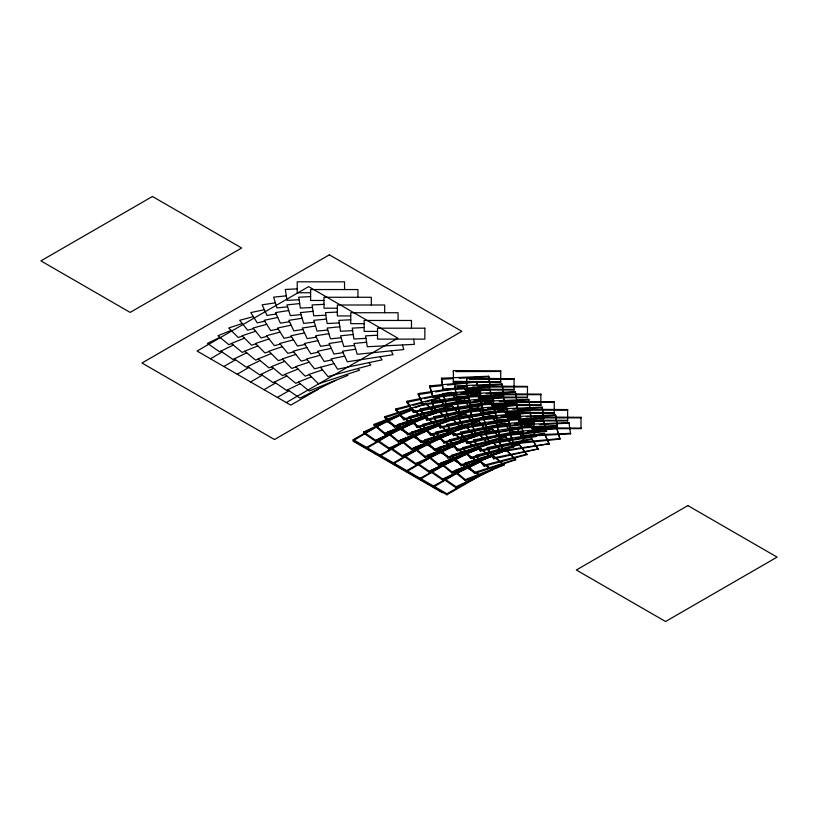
<?xml version="1.0" encoding="UTF-8"?>
<svg xmlns="http://www.w3.org/2000/svg" width="818" height="818" viewBox="0 0 818 818"><rect width="100%" height="100%" fill="white"/><g stroke="black" fill="none" stroke-linecap="round" stroke-linejoin="round"><path stroke-width="1.23" d="M353.212 440.687L353.233 439.655L386.689 420.851L480.381 475.462L446.914 494.788L353.212 440.687L386.689 420.851M376.986 439.747L389.153 448.1L426.618 430.432L438.775 439.307L426.607 430.953L389.143 449.143L376.975 440.79L376.986 439.747L413.233 422.701L425.391 431.577L413.223 423.223L375.759 441.413L363.581 433.059L363.601 432.027L399.849 414.971L412.006 423.847L399.849 414.971M374.143 425.401L374.153 424.358L412.916 409.194L423.765 418.632L384.992 434.317L374.143 425.401L412.906 409.716M375.759 441.413L375.769 440.381L363.601 432.027M384.879 417.712L384.889 416.669L425.871 403.509L435.329 413.438L394.348 427.119L384.879 417.712L412.609 408.458M384.992 434.317L385.012 433.274L374.153 424.358M387.527 433.121L387.538 432.088L426.301 416.924L437.149 426.362L398.386 442.037L387.527 433.121L426.301 416.924M389.143 449.143L389.153 448.1M394.348 427.119L394.358 426.086L384.889 416.669M395.81 410.002L395.83 408.969L438.714 397.906L446.71 408.264L403.816 419.839L395.81 410.002L410.524 406.035M398.264 425.432L398.274 424.399L439.256 411.239L448.714 421.168L407.732 434.849L398.264 425.432L425.994 416.178M398.386 442.037L398.397 441.004L387.538 432.088M400.912 440.851L400.922 439.818L439.685 424.654L450.534 434.092L411.771 449.767L400.912 440.851L439.675 425.176M402.528 456.873L402.538 455.83L390.37 447.477L390.36 448.52L402.528 456.873L440.002 438.673L452.17 447.027L440.002 438.162L403.755 455.207L403.744 456.239L415.912 464.593L453.387 446.403L465.554 454.757L465.554 454.246L453.387 445.892L415.922 463.561L403.755 455.207M403.816 419.839L403.826 418.806L395.83 408.969M406.945 402.303L406.955 401.26L451.424 392.384L457.886 403.09L413.417 412.487L406.945 402.303L421.761 399.164M407.732 434.849L407.742 433.806L398.274 424.399M409.194 417.732L409.215 416.699L452.098 405.636L460.094 415.994L417.2 427.569L409.194 417.732L423.908 413.765M411.648 433.162L411.659 432.129L452.64 418.969L462.109 428.898L421.117 442.579L411.648 433.162L439.378 423.908M411.771 449.767L411.781 448.734L400.922 439.818M413.223 423.223L413.233 422.701M413.417 412.487L413.427 411.444L406.955 401.26M466.454 440.104L477.303 449.542L438.54 465.227L427.681 456.311L427.691 455.268L466.454 440.104L425.156 457.497L414.297 448.581L414.307 447.538L453.07 432.385L463.918 441.812L453.07 432.385M415.912 464.593L415.922 463.561M417.2 427.569L417.211 426.536L409.215 416.699M418.264 394.603L418.274 393.56L463.98 386.934L468.878 397.906L423.162 405.053L418.264 394.603L431.853 392.476M420.329 410.033L420.34 408.99L464.808 400.114L471.28 410.82L426.802 420.207L420.329 410.033L449.972 403.765M421.117 442.579L421.127 441.536L411.659 432.129M422.589 425.462L422.599 424.43L465.483 413.366L473.479 423.714L430.585 435.299L422.589 425.462L437.293 421.495M423.162 405.053L418.274 393.56M425.033 440.892L425.053 439.859L466.035 426.689L475.493 436.628L434.501 450.309L425.033 440.892L452.763 431.638M425.156 457.497L425.166 456.464L414.307 447.538M435.329 413.438L425.871 403.509M426.607 430.953L426.618 430.432M426.802 420.207L426.812 419.174L420.34 408.99M429.777 386.914L429.787 385.871L476.393 381.556L479.675 392.712L433.059 397.558L429.777 386.914L442.374 385.605M429.297 472.323L429.307 471.291L417.139 462.937L417.129 463.97L429.297 472.323L466.771 454.133L478.939 462.487L442.681 480.054L430.513 471.7L430.524 470.667L466.771 453.612L478.939 462.487M430.585 435.299L430.595 434.256L422.599 424.43M431.648 402.323L431.659 401.29L477.364 394.665L482.262 405.636L436.546 412.783L431.648 402.323L445.237 400.206M433.059 397.558L429.787 385.871M433.714 417.753L433.724 416.72L478.193 407.845L484.665 418.54L440.186 427.937L433.714 417.753L448.54 414.624M434.501 450.309L434.511 449.266L425.053 439.859M435.974 433.192L435.984 432.149L478.867 421.096L486.863 431.444L443.969 443.029L435.974 433.192L450.677 429.225M436.546 412.783L431.659 401.29M446.71 408.264L438.714 397.906M438.417 448.622L438.438 447.579L479.42 434.419L488.878 444.348L447.886 458.029L438.417 448.622L466.148 439.368M438.54 465.227L438.55 464.184L427.691 455.268M448.714 421.168L439.256 411.239M440.002 438.673L440.002 438.162M440.186 427.937L440.196 426.904L433.724 416.72M441.485 379.245L441.495 378.213L488.632 376.229L490.279 387.497L443.131 390.002L441.485 379.245L452.947 378.642M493.223 455.565L504.082 465.002L465.309 480.677L454.45 471.761L454.46 470.728L493.223 455.565L451.925 472.957L441.066 464.041L441.076 462.998L479.839 447.835L490.698 457.272L479.839 447.835M443.131 390.002L441.495 378.213M443.162 394.644L443.172 393.601L489.777 389.286L493.06 400.442L446.454 405.288L443.53 395.82M442.681 480.054L442.691 479.021L430.524 470.667M443.969 443.029L443.98 441.986L435.984 432.149M456.066 487.784L443.898 479.43L443.908 478.387L456.076 486.741L456.066 487.784L492.324 469.696L480.156 461.342L442.691 479.021M445.043 409.02L449.931 420.503L495.657 412.845L490.759 402.395L445.043 409.02L449.931 420.503M446.454 405.288L443.172 393.601M447.098 425.483L447.109 424.45L491.577 415.575L498.05 426.27L453.571 435.667L447.098 425.483L476.751 419.225M446.914 494.788L446.925 493.745L480.391 474.951M447.886 458.029L447.896 456.996L438.438 447.579M449.358 440.922L449.368 439.879L492.252 428.816L500.248 439.174L457.354 450.749L449.358 440.922L464.062 436.945M457.886 403.09L451.424 392.384M460.094 415.994L452.098 405.636M451.812 456.352L451.822 455.309L492.804 442.149L502.262 452.078L461.27 465.759L451.812 456.352L479.532 447.098M451.925 472.957L451.935 471.914L441.076 462.998M462.109 428.898L452.64 418.969M453.366 371.617L453.376 370.585L500.708 370.943L500.698 382.251L453.366 382.405L453.376 370.585M453.366 382.405L453.387 381.362L500.708 381.73L500.698 382.251M453.387 446.403L453.387 445.892M453.571 435.667L453.581 434.634L447.109 424.45M454.869 386.975L454.88 385.943L502.017 383.959L503.663 395.227L456.516 397.732L455.053 388.172M456.516 397.732L454.88 385.943M456.556 401.331L459.839 413.008L506.444 408.172L506.454 407.65L503.162 397.006L456.556 401.331L459.839 413.008M457.354 450.749L457.364 449.716L449.368 439.879M458.417 417.783L458.428 416.74L504.144 410.125L509.031 421.096L463.315 428.233L458.417 417.783L472.006 415.656M460.493 432.18L460.483 433.213L466.955 443.397L511.434 433.479L504.962 423.295L460.493 432.18L466.966 442.354L466.955 443.397M461.27 465.759L461.28 464.726L451.822 455.309M462.743 448.642L462.753 447.61L505.636 436.546L513.632 446.904L470.739 458.479L462.743 448.642L477.446 444.675M463.315 428.233L458.428 416.74M468.878 397.906L463.98 386.934M471.28 410.82L464.808 400.114M473.479 423.714L465.483 413.366M465.197 464.072L465.207 463.039L506.189 449.88L515.647 459.808L474.655 473.489L465.197 464.072L492.917 454.818M465.309 480.677L465.319 479.645L454.46 470.728M475.493 436.628L466.035 426.689M466.751 379.347L466.771 378.315L514.093 378.673L514.082 389.981L466.751 390.135L466.771 378.315M466.751 390.135L466.771 389.092L514.093 389.46L514.082 389.981M466.771 454.133L466.771 453.612M468.254 394.705L468.264 393.662L515.401 391.679L517.048 402.957L469.9 405.462L468.438 395.902M469.9 405.462L468.264 393.662M470.299 411.28L473.223 420.738L519.829 415.902L516.547 404.736L469.941 409.061L469.931 410.094L482.528 408.785M470.739 458.479L470.749 457.446L462.753 447.61M471.812 424.47L476.7 435.963L522.426 428.305L517.528 417.845L471.812 424.47L476.7 435.963M473.223 420.738L469.941 409.061M473.867 440.943L473.878 439.9L518.346 431.025L524.819 441.73L480.34 451.127L473.867 440.943L503.52 434.675M474.655 473.489L474.665 472.446L465.207 463.039M479.675 392.712L476.393 381.556M476.127 456.372L476.137 455.34L519.031 444.276L527.017 454.634L484.123 466.209L476.127 456.372L490.831 452.405M482.262 405.636L477.364 394.665M484.665 418.54L478.193 407.845M486.863 431.444L478.867 421.096M488.878 444.348L479.42 434.419M480.135 387.078L480.156 386.035L527.477 386.403L527.467 397.701L480.146 397.855L480.156 386.035M480.146 397.855L480.156 396.822L527.477 397.19L527.467 397.701M492.324 470.217L480.156 461.342M480.34 451.127L480.36 450.084L473.878 439.9M481.638 402.436L481.649 401.393L528.786 399.409L530.432 410.687L483.285 413.192L481.822 403.632M483.285 413.192L481.649 401.393M483.326 416.791L486.608 428.468L533.213 423.632L533.224 423.111L529.931 412.466L483.326 416.791L486.608 428.468M484.123 466.209L484.144 465.176L476.137 455.34M485.186 433.243L485.197 432.201L530.913 425.575L535.8 436.546L490.094 443.693L485.186 433.243L498.786 431.117M487.262 447.63L487.252 448.673L493.724 458.847L538.213 448.939L531.731 438.755L487.262 447.63L493.745 457.814L493.724 458.847M490.279 387.497L488.632 376.229M493.06 400.442L489.777 389.286M490.094 443.693L485.197 432.201M495.647 413.366L490.759 402.395M498.05 426.27L491.577 415.575M500.248 439.174L492.252 428.816M502.262 452.078L492.804 442.149M493.53 394.808L493.54 393.765L540.862 394.133L540.851 405.431L493.53 405.585L493.54 393.765M493.53 405.585L493.54 404.552L540.862 404.91L540.851 405.431M495.023 410.166L495.033 409.123L542.181 407.139L543.817 418.407L496.669 420.912L495.207 411.352M496.669 420.912L495.033 409.123M496.7 425.554L496.72 424.511L543.316 420.196L546.598 431.352L499.992 436.199L497.068 426.73M498.591 439.931L503.479 451.424L549.195 443.755L544.297 433.305L498.591 439.931L503.479 451.424M499.992 436.199L496.72 424.511M500.708 370.943L500.698 371.464L455.861 371.607M503.663 395.227L502.017 383.959M506.444 408.172L503.162 397.006M509.031 421.096L504.144 410.125M511.434 434L504.962 423.295M513.632 446.904L505.636 436.546M515.647 459.808L506.189 449.88M506.915 402.528L506.925 401.495L554.246 401.863L554.236 413.162L506.915 413.315L506.925 401.495M506.915 413.315L506.925 412.272L554.246 412.64L554.236 413.162M508.407 417.886L508.418 416.853L555.565 414.869L557.201 426.137L510.054 428.642L508.591 419.082M510.054 428.642L508.418 416.853M510.084 433.284L510.105 432.241L556.7 427.916L559.982 439.082L513.377 443.929L510.452 434.46M513.377 443.929L510.105 432.241M514.093 378.673L514.082 379.194L469.246 379.337M515.401 391.679L515.401 392.2L486.086 393.755M519.829 415.902L516.547 404.736M517.048 402.957L517.058 402.436L469.91 404.419M522.416 428.826L517.528 417.845M524.819 441.73L518.346 431.025M527.017 454.634L519.031 444.276M520.299 410.258L520.309 409.225L567.631 409.583L567.631 420.892L520.299 421.045L520.309 409.225M520.299 421.045L520.309 420.002L567.631 420.37L567.631 420.892M521.792 425.616L521.802 424.583L568.95 422.589L570.596 433.867L523.438 436.372L521.976 426.812M523.438 436.372L521.802 424.583M527.477 386.403L527.467 386.924L482.63 387.067M528.786 399.409L528.786 399.93L499.481 401.485M533.213 423.632L529.931 412.466M530.432 410.687L530.442 410.166L483.295 412.149M535.8 436.546L530.913 425.575M538.203 449.46L531.731 438.755M533.684 417.988L533.694 416.945L581.015 417.313L581.015 428.622L533.684 428.765L533.684 420.38M533.684 428.765L533.694 416.945M540.862 394.133L540.851 394.654L496.015 394.797M543.817 418.407L542.181 407.139M546.598 431.352L543.316 420.196M549.195 444.276L544.297 433.305M554.246 401.863L554.236 402.374L509.399 402.528M557.201 426.137L555.565 414.869M559.982 439.082L556.7 427.916M567.631 409.583L567.62 410.104L522.784 410.247M568.95 422.589L568.939 423.111L539.635 424.665M570.596 433.867L570.596 433.346L523.459 435.329M581.015 417.313L581.015 417.834L536.168 417.978M581.015 428.622L581.015 428.1L533.694 427.732M210.451 358.765L222.128 352.026M223.835 366.495L235.512 359.756M237.22 374.225L248.897 367.486M250.605 381.955L262.281 375.206M263.989 389.685L275.666 382.936M277.374 397.405L289.051 390.667M286.3 402.558L397.845 338.161L308.611 286.637L197.066 351.045L290.758 405.135L318.355 389.204M219.94 337.343L207.435 343.396L219.602 351.771L233.324 345.063M246.719 352.793L232.987 359.501L220.819 351.126M260.104 360.523L246.371 367.231L234.204 358.857M273.529 368.284L259.756 374.951L247.588 366.587M261.024 374.347L273.14 382.681L286.873 375.973M300.257 383.703L287.742 389.767L299.909 398.141L335.748 380.298M287.793 389.797L286.525 390.411L274.357 382.037M363.581 433.059L399.838 415.493M443.898 479.43L480.156 461.863M375.769 440.381L412.016 423.325M402.538 455.83L438.785 438.785M429.307 471.291L465.554 454.246M456.076 486.741L492.324 469.696M231.116 330.411L217.987 335.728L228.846 344.675L231.535 343.591M244.5 338.141L231.371 343.448L242.23 352.405L244.919 351.311M257.895 345.871L244.756 351.178L255.615 360.135L258.304 359.041M271.279 353.601L258.14 358.908L268.999 367.865L271.688 366.771M284.664 361.331L271.525 366.638L282.384 375.585L285.073 374.501M298.049 369.051L284.909 374.368L295.768 383.315L298.468 382.231M311.433 376.781L298.294 382.088L309.153 391.045L347.916 375.37L346.781 374.429M414.297 448.581L453.06 432.896M441.066 464.041L479.839 448.356M385.012 433.274L423.775 418.11M398.397 441.004L437.16 425.841M411.781 448.734L450.544 433.571M425.166 456.464L463.929 441.301M438.55 464.184L477.313 449.021M451.935 471.914L490.698 456.751M465.319 479.645L504.082 464.481M242.251 323.509L228.723 328.018L238.191 337.486L242.435 336.075M255.635 331.239L242.108 335.748L251.576 345.216L255.819 343.805M269.02 338.969L255.502 343.478L264.96 352.947L269.204 351.525M282.404 346.699L268.887 351.208L278.345 360.666L282.588 359.255M295.799 354.429L282.271 358.938L291.729 368.397L295.973 366.985M309.184 362.149L295.656 366.658L305.124 376.127L309.357 374.716M322.568 369.879L309.04 374.388L318.509 383.857L359.491 370.196L357.834 368.54M415.023 407.65L425.871 404.031M428.407 415.38L439.256 411.761M441.792 423.1L452.64 419.481M455.176 430.83L466.025 427.211M468.561 438.56L479.409 434.941M481.945 446.291L492.794 442.671M495.33 454.021L506.178 450.401M394.358 426.086L435.34 412.916M407.742 433.806L448.724 420.646M421.127 441.536L462.109 428.376M434.511 449.266L475.493 436.106M447.896 456.996L488.878 443.837M461.28 464.726L502.262 451.556M474.665 472.446L515.647 459.287M253.335 316.627L239.664 320.308L247.66 330.206L253.529 328.631M266.719 324.347L253.048 328.028L261.044 337.936L266.913 336.362M280.104 332.077L266.433 335.758L274.429 345.666L280.298 344.081M293.488 339.807L279.817 343.488L287.813 353.396L293.682 351.812M306.883 347.538L293.202 351.219L301.208 361.127L307.067 359.542M320.267 355.268L306.586 358.949L314.593 368.846L334.041 363.611M412.967 405.37L422.773 402.732M425.227 402.067L438.704 398.427M426.352 413.1L436.158 410.452M439.839 409.46L452.088 406.157M439.747 420.83L449.542 418.182M453.223 417.19L465.483 413.888M453.131 428.56L462.937 425.912M466.608 424.92L478.867 421.607M466.516 436.291L476.321 433.642M479.992 432.65L492.252 429.338M479.9 444.01L489.706 441.372M493.377 440.37L505.636 437.068M493.285 451.74L503.09 449.092M506.761 448.1L519.021 444.798M403.826 418.806L446.71 407.742M417.211 426.536L460.105 415.472M430.595 434.256L473.489 423.203M443.98 441.986L486.874 430.922M457.364 449.716L500.258 438.652M470.749 457.446L513.643 446.383M484.144 465.176L527.027 454.113M424.235 398.642L451.413 392.906M452.446 403.243L464.798 400.636M451.004 414.102L478.182 408.366M479.215 418.704L491.567 416.086M462.957 432.691L475.309 430.084M477.773 429.562L504.962 423.816M505.984 434.154L518.346 431.546M489.726 448.141L502.078 445.534M504.553 445.012L531.731 439.276M264.367 309.725L250.789 312.578L257.261 322.854L264.776 321.269M277.752 317.456L264.173 320.308L270.646 330.574L278.161 329M291.136 325.186L277.558 328.038L284.03 338.304L291.556 336.73M304.521 332.916L290.942 335.769L297.415 346.034L304.94 344.46M317.905 340.636L304.327 343.488L310.809 353.765L318.325 352.18M331.3 348.366L317.711 351.219L324.194 361.495L331.709 359.91M344.685 356.096L331.096 358.949L337.578 369.215L382.047 359.879L380.053 356.72M413.427 411.444L457.896 402.568M426.812 419.174L471.28 410.299M440.196 426.904L484.665 418.029M453.581 434.634L498.05 425.749M466.966 442.354L511.434 433.479M480.36 450.084L524.819 441.209M493.745 457.814L538.213 448.939M435.565 391.894L463.98 387.456M448.949 399.624L477.364 395.186M447.507 409.665L459.859 407.742M462.334 407.354L490.749 402.916M475.718 415.084L504.133 410.636M474.276 425.125L485.391 423.387M489.103 422.804L517.518 418.366M502.487 430.534L530.902 426.096M501.045 440.585L512.17 438.847M515.872 438.264L544.287 433.826M275.349 302.813L262.108 304.858L267.005 315.421L276.147 314M288.734 310.543L275.492 312.588L280.39 323.151L289.541 321.73M302.118 318.274L288.877 320.319L293.785 330.871L302.926 329.46M315.513 325.993L302.261 328.049L307.169 338.601L316.31 337.19M328.897 333.724L315.656 335.769L320.554 346.331L329.695 344.92M342.282 341.454L329.041 343.499L333.938 354.061L343.079 352.64M355.666 349.184L342.425 351.229L347.323 361.781L393.029 354.715L391.229 350.83M423.172 404.01L468.888 397.395M436.556 411.74L482.272 405.114M449.941 419.47L495.657 412.845M463.336 427.2L509.041 420.575M476.72 434.931L522.426 428.305M490.105 442.65L535.81 436.035M503.489 450.381L549.195 443.755M447.415 385.084L476.383 382.067M445.677 394.378L457.017 393.202M460.8 392.804L489.767 389.797M459.062 402.108L470.401 400.932M474.184 400.534L503.152 397.528M487.569 408.264L516.547 405.258M485.841 417.558L497.17 416.382M500.953 415.994L529.931 412.988M499.225 425.288L510.565 424.113M514.338 423.724L543.316 420.708M512.61 433.019L522.682 431.976M527.722 431.444L556.7 428.438M286.3 295.86L273.621 297.159L276.913 307.916L287.599 306.832M299.685 303.59L287.006 304.879L290.298 315.646L300.993 314.562M313.069 311.321L300.39 312.609L303.683 323.376L314.378 322.282M326.454 319.051L313.775 320.339L317.067 331.106L327.762 330.012M339.838 326.781L327.169 328.069L330.452 338.826L341.147 337.742M353.223 334.501L340.554 335.799L343.836 346.556L354.531 345.472M366.607 342.231L353.938 343.519L357.221 354.286L403.826 349.542L402.425 344.951M433.08 396.515L479.675 392.2M446.464 404.245L493.06 399.93M459.849 411.975L506.454 407.65M473.233 419.706L519.839 415.38M486.618 427.436L533.224 423.111M500.002 435.156L546.608 430.841M513.387 442.886L559.993 438.571M459.317 378.305L488.632 376.74M457.415 386.842L467.61 386.3M472.702 386.024L502.017 384.47M470.8 394.573L480.994 394.031M484.184 402.292L493.101 401.822M497.569 410.022L507.763 409.481M512.866 409.215L542.17 407.661M510.953 417.753L521.148 417.211M526.25 416.945L555.555 415.38M524.338 425.483L533.264 425.012M297.22 288.866L285.329 289.47L286.975 300.359L299.102 299.746M310.605 296.597L298.713 297.2L300.359 308.089L312.486 307.476M323.989 304.327L312.098 304.93L313.744 315.809L325.871 315.206M337.374 312.057L325.482 312.66L327.139 323.539L339.255 322.926M350.758 319.787L338.867 320.38L340.523 331.27L352.64 330.656M364.143 327.507L352.251 328.11L353.908 339L366.024 338.386M377.527 335.237L365.636 335.84L367.292 346.73L414.429 344.347L413.642 339.122M443.141 388.969L490.289 386.986M456.526 396.689L503.673 394.705M496.679 419.879L543.827 417.896M510.074 427.609L557.211 425.616M310.605 292.752L297.22 292.752L297.22 281.821L344.542 281.821L344.542 289.552M323.989 300.472L310.605 300.472L310.605 289.552L357.926 289.552L357.926 297.271M337.374 308.202L323.989 308.202L323.989 297.271L371.311 297.282L371.311 305.002M350.758 315.932L337.374 315.932L337.374 305.002L384.695 305.002L384.695 312.732M364.143 323.662L350.758 323.662L350.758 312.732L398.08 312.732L398.08 320.462M377.527 331.392L364.143 331.392L364.143 320.462L411.464 320.462L411.464 328.192M386.679 421.372L480.381 475.462M353.233 439.655L446.925 493.745M353.223 441.199L442.466 492.722M495.197 457.702L504.082 465.002M468.428 442.252L477.303 449.542M441.648 426.791L450.534 434.092M427.282 418.254L437.149 426.362M414.879 411.331L423.765 418.632M368.928 362.63L370.861 365.032L327.977 376.577L320.451 367.272M366.617 447.385L366.607 448.417L400.074 428.581L366.617 447.385M380.002 455.115L379.992 456.147L413.458 436.311L380.002 455.115M393.386 462.835L393.376 463.878L426.843 444.031L393.386 462.835M406.771 470.565L406.761 471.608L440.227 451.761L406.771 470.565M420.155 478.295L420.145 479.328L453.612 459.491L420.155 478.295M433.54 486.025L433.53 487.058L467.006 467.221L433.54 486.025M152.445 196.484L40.9 260.881L130.134 312.404L241.678 247.997L152.445 196.484M329.357 254.827L141.964 363.018L274.48 439.522L461.873 331.331L329.357 254.827M687.866 505.596L576.322 570.003L665.555 621.516L777.1 557.119L687.866 505.596M424.849 328.192L377.527 328.192L377.527 339.112L424.849 339.122L424.849 328.192"/></g></svg>
